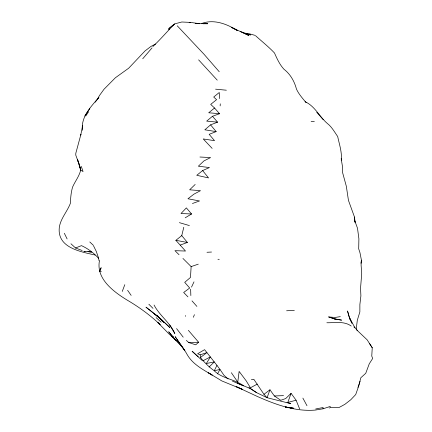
<?xml version="1.0" encoding="UTF-8"?>
<svg xmlns="http://www.w3.org/2000/svg" width="432" height="432" viewBox="0 0 432 432"><rect width="100%" height="100%" fill="white"/><g stroke="black" fill="none" stroke-linecap="round" stroke-linejoin="round"><path stroke-width="0.65" d="M341.285 160.24C342.128 152.172 339.298 144.331 337.689 136.523C334.46 131.933 331.808 126.873 327.262 123.395C319.329 116.586 314.993 106.207 305.105 101.704M350.401 320.069L349.461 317.86L351.961 323.228L349.358 317.412L347.528 310.981L349.461 317.86L354.505 326.894L357.226 330.421L367.162 339.844L372.244 347.765L371.763 356.06L372.67 358.479L369.268 363.793L365.737 373.307L360.85 377.725L358.63 386.235L355.709 394.556L350.795 399.735L344.828 404.363L339.055 407.506L330.404 407.673L330.172 406.458L322.985 408.812L315.198 410.087C295.045 411.75 275.692 404.568 257.585 396.581L236.142 386.602L242.482 389.405L221.87 380.943L208.159 372.649L212.193 375.116C202.943 369.511 192.596 364.246 187.094 354.456C183.173 347.101 177.05 341.399 171.115 335.696L172.584 337.079L169.02 333.963L157.912 322.612L160.202 324.68C150.179 315.171 138.947 306.974 127.019 300.013L126.986 299.992C113.551 291.719 95.931 278.732 99.452 260.734L99.074 260.777L98.426 257.639L96.298 251.446L93.517 245.776M182.936 258.433L191.133 266.603L190.485 277.436L184.712 282.355L189.697 288.025L183.67 292.48L187.947 296.876M220.153 105.894L220.282 103.842M341.177 158.63L342.662 167.681L342.587 172.573L346.329 186.262L348.446 200.372L354.483 217.042L354.839 221.006L357.507 228.236L358.895 238.804L358.695 248.816L359.986 252.779L361.438 260.231L361.093 264.929L361.708 273.64L360.542 288.209L360.898 295.834L359.878 304.56L359.867 311.926L357.307 320.258L356.227 329.038L357.242 330.518M322.985 408.812L323.087 407.533L315.673 408.98M185.593 316.348L185.668 315.565M360.931 263.304L361.438 260.231M82.642 125.528L80.741 135.103L80.914 134.422L75.805 153.284L75.757 155.093L79.623 165.607L80.703 170.068C79.207 176.353 75.087 181.327 72.576 187.099C71.021 192.386 70.616 197.867 70.367 203.342C67.295 211.54 60.685 218.376 59.33 227.216C56.867 247.714 80.19 251.602 95.153 255.053M99.722 270.643L99.527 271.609L101.158 267.721L99.722 270.643L101.288 271.739M179.037 254.718L174.955 250.668L185.495 251.041L175.878 240.322L181.759 235.607L183.789 227.264M358.403 386.397L360.05 381.316M95.186 102.206L98.89 97.367C91.017 106.618 80.638 117.104 82.485 130.324M296.093 400.21L291.076 393.336L287.82 402.457L296.093 400.21L299.657 408.958M291.076 393.336L285.687 398.563L280.762 400.291L274.358 395.96L269.978 389.794L267.057 397.705L256.484 392.596L248.962 387.542M122.267 291.438L124.799 284.683M193.342 317.293L194.422 314.68M191.506 287.14L194 281.848M228.128 378.94L223.96 375.246L219.985 369.446L214.256 370.769C208.985 367.06 204.46 362.47 200.432 357.502L206.939 352.588L200.194 354.845L197.618 353.749L204.584 349.666L216.95 365.353L214.256 370.769C222.183 378.756 234.765 379.053 243.567 385.841L232.492 381.143M97.664 98.75L99.517 95.45L103.988 89.273L115.382 77.765L128.671 68.213L145.039 50.927L151.011 46.381L155.579 44.026M217.458 373.907L219.985 369.446L216.95 365.353M85.806 115.927L88.538 111.818M89.813 108.707L84.802 116.008M357.842 387.299L358.63 386.235M142.733 58.774L152.021 47.893M152.82 46.602C160.445 39.425 167.168 31.541 174.436 24.041L168.896 28.577L169.031 29.608L168.896 28.577L174.42 24.046M209.077 367.033L214.321 361.908L206.345 363.512L210.433 356.908L202.829 360.828M195.178 184.448L189.648 189.805L200.47 190.685L193.909 194.173L187.963 198.769L199.514 200.966L192.429 203.51M188.363 330.34L198.623 342.236L195.739 344.806L188.725 342.549L186.354 340.421M210.584 124.864L204.827 129.805L216.157 131.609L210.584 124.864L217.577 122.159L212.479 116.278L206.669 121.122L217.577 122.159M214.558 108.022L208.699 112.774L219.553 113.724L214.558 108.022L210.708 104.393L216.578 99.652L213.7 97.038L219.262 92.491L219.445 98.555M202.63 170.564L196.76 175.295L208.537 177.914L202.63 170.564L209.455 167.562L198.369 166.196L203.936 160.92L210.568 157.561L199.946 157.021M251.392 379.539L253.832 379.301L263.957 394.319L269.978 389.794M185.198 217.804L191.576 213.98L186.365 207.895L180.997 213.527L191.576 213.98M257.315 384.075L250.447 387.779L246.175 380.813L239.128 371.407L237.773 382.099L231.358 372.713M70.951 243.767L75.541 247.973L81.502 245.635C88.015 248.665 93.938 252.995 98.642 258.439M216.157 131.609L209.169 134.325L214.526 140.675L203.24 138.953L212.139 148.387M180.333 245.047L187.385 242.449L181.759 235.607M212.479 116.278L219.553 113.724M191.133 266.603L198.277 264.163M189.189 22.75L190.442 22.388L199.741 23.733M201.787 23.458C213.932 18.868 227.097 24.057 237.438 30.542L231.509 27.41L248.681 35.413L240.543 31.568L250.506 34.981L246.866 34.198M174.733 23.873L181.796 22L190.517 22.405M340.292 316.634L335.081 317.477L328.655 316.937L334.951 319.01L328.655 316.937M286.605 310.781L294.327 310.322M206.993 252.277L211.523 252.04M274.358 395.96L283.543 395.636M188.725 342.549L198.623 342.236M195.221 23.409L207.738 23.733L203.126 23.776M326.862 322.758C334.957 322.893 344.153 320.884 351.189 326.036M311.137 121.414L314.339 121.559M217.939 259.276L219.245 259.346M85.012 251.429L83.846 251.359L91.082 251.915M244.48 33.415L249.275 33.782L254.826 35.294M215.584 89.17L226.352 90.207M285.703 407.02L293.787 408.294L285.46 407.095L291.292 407.759M285.46 407.095L291.595 407.873L290.293 407.592M87.934 251.618L91.8 252.196M287.836 407.365L293.56 408.262M175.878 240.322L187.385 242.449M329.119 407.873L329.67 407.981M290.288 407.608L291.595 407.873M179.393 222.642L189.389 225.58M287.015 402.413L290.801 403.639L267.057 397.705L263.957 394.319M75.541 247.973L82.177 250.538M237.152 383.103L250.533 388.67L256.484 392.596M255.431 35.581C261.754 41.364 268.607 46.742 274.498 53.006C277.02 58.72 279.623 64.492 283.883 69.169C290.353 74.131 294.44 81.329 296.471 89.138C298.809 94.165 302.594 98.41 306.126 102.649M173.005 336.976L172.13 336.22L173.151 336.982M156.13 317.628L161.152 322.186M172.13 336.22L173.648 337.451M316.742 112.282L323.255 119.686M198.623 59.859L217.242 80.147M198.185 356.767L192.121 351.254L201.998 360.326M89.791 241.958L93.285 245.252M148.862 304.22L152.998 308.367M180.63 344.952L175.403 339.568M177.266 25.834L204.055 54.292L219.245 71.75M191.997 300.877L196.906 306.418M353.9 326.878L354.742 327.883M183.211 337.171L176.575 328.612M127.618 290.32L131.155 295.38M169.673 324.869L174.814 333.563C170.057 322.493 159.527 315.635 154.057 305.03M369.441 343.413L372.244 347.765M302.87 398.104L306.985 405.734M64.341 233.275L67.117 238.945M81.313 166.433L83.052 171.569L80.703 170.068L77.474 159.43L79.623 165.607L80.638 170.305M354.839 221.006L355.039 222.313L354.483 217.042M200.194 354.845L200.432 357.502M190.636 289.17L190.847 295.58M335.794 319.097L334.692 318.967L341.604 320.128L335.794 319.097M245.797 33.523L245.349 33.415L245.797 33.523M153.943 313.389L145.978 307.157L160.25 318.508L169.819 327.488L160.25 318.508L153.943 313.389L159.397 317.882L163.717 322.31L157.108 315.781L159.397 317.882L153.943 313.389M175.549 340.033L168.766 331.868L175.549 340.033M184.815 350.573L175.219 336.771L184.815 350.573"/></g></svg>
